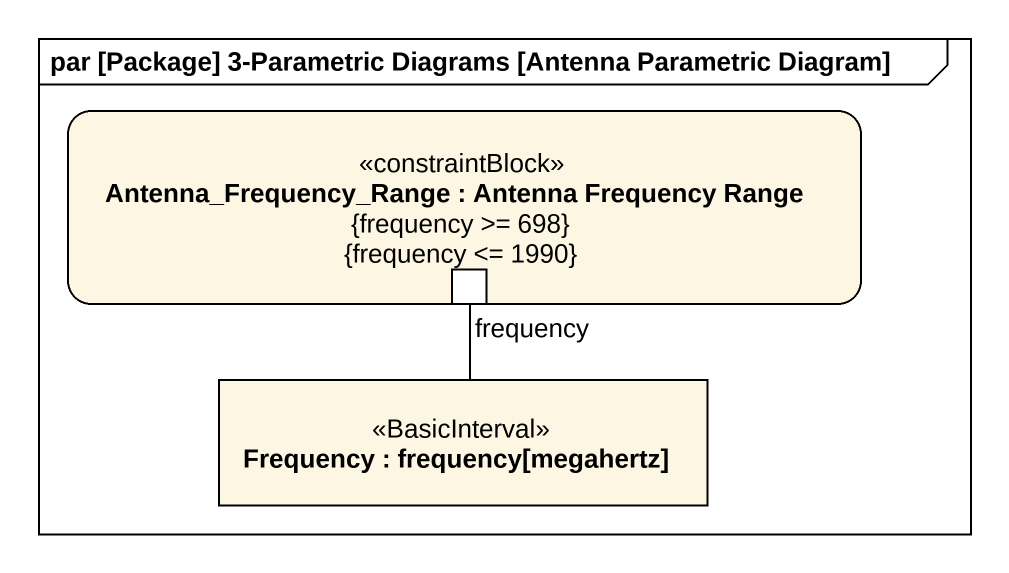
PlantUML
@startuml
mainframe par [Package] 3-Parametric Diagrams [Antenna Parametric Diagram]
rectangle "Antenna_Frequency_Range : Antenna Frequency Range\n{frequency >= 698}\n{frequency <= 1990}" as Antenna_Frequency_Range <<constraintBlock>> {
  port frequency
}
rectangle "Frequency : frequency[megahertz]" as Frequency <<BasicInterval>>
Frequency -up- frequency
@enduml
